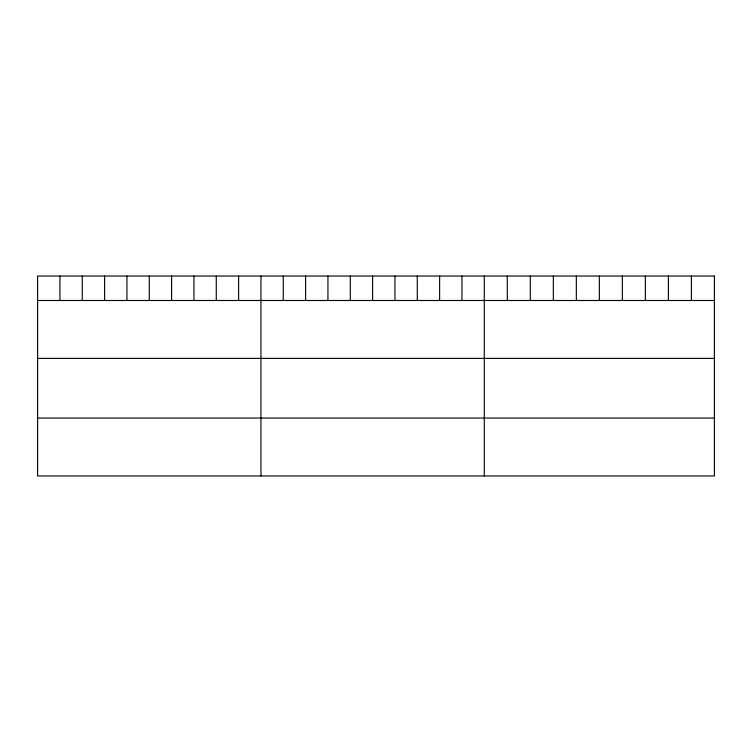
<?xml version="1.0" encoding="UTF-8"?>
<svg xmlns="http://www.w3.org/2000/svg" width="752" height="752" viewBox="0 0 752 752"><rect width="100%" height="100%" fill="white"/><g stroke="black" fill="none" stroke-linecap="round" stroke-linejoin="round"><path stroke-width="1.13" d="M37.6 300.49L714.4 300.49M37.6 358.394L714.4 358.394M37.6 418.046L714.4 418.046M691.389 276.05L691.389 300.49M668.378 276.05L668.378 300.49M645.366 276.05L645.366 300.49M622.355 276.05L622.355 300.49M599.344 276.05L599.344 300.49M576.333 276.05L576.333 300.49M553.322 276.05L553.322 300.49M530.31 276.05L530.31 300.49M507.299 276.05L507.299 300.49M484.288 276.05L484.288 475.95M461.954 276.05L461.954 300.49M439.619 276.05L439.619 300.49M417.285 276.05L417.285 300.49M394.95 276.05L394.95 300.49M372.616 276.05L372.616 300.49M350.282 276.05L350.282 300.49M327.947 276.05L327.947 300.49M305.613 276.05L305.613 300.49M283.278 276.05L283.278 300.49M260.944 276.05L260.944 475.95M238.61 276.05L238.61 300.49M216.275 276.05L216.275 300.49M193.941 276.05L193.941 300.49M171.606 276.05L171.606 300.49M149.272 276.05L149.272 300.49M126.938 276.05L126.938 300.49M104.603 276.05L104.603 300.49M82.269 276.05L82.269 300.49M59.934 276.05L59.934 300.49M714.4 276.05L37.6 276.05L37.6 475.95L714.4 475.95L714.4 276.05"/></g></svg>
